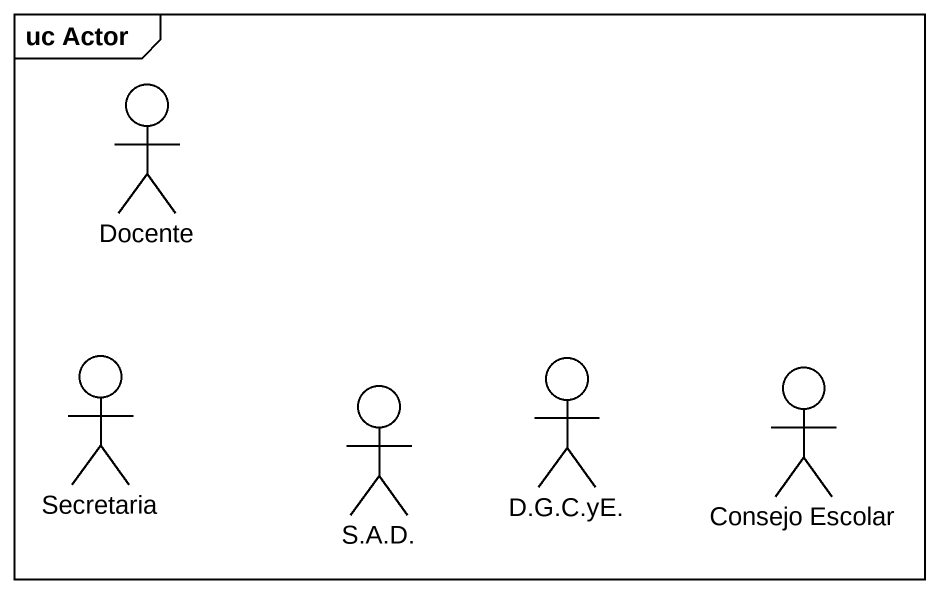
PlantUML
@startuml
mainframe uc Actor
actor Docente
actor Secretaria
actor "S.A.D." as S_A_D
actor "D.G.C.yE." as D_G_C_yE
actor "Consejo Escolar" as Consejo_Escolar
@enduml
